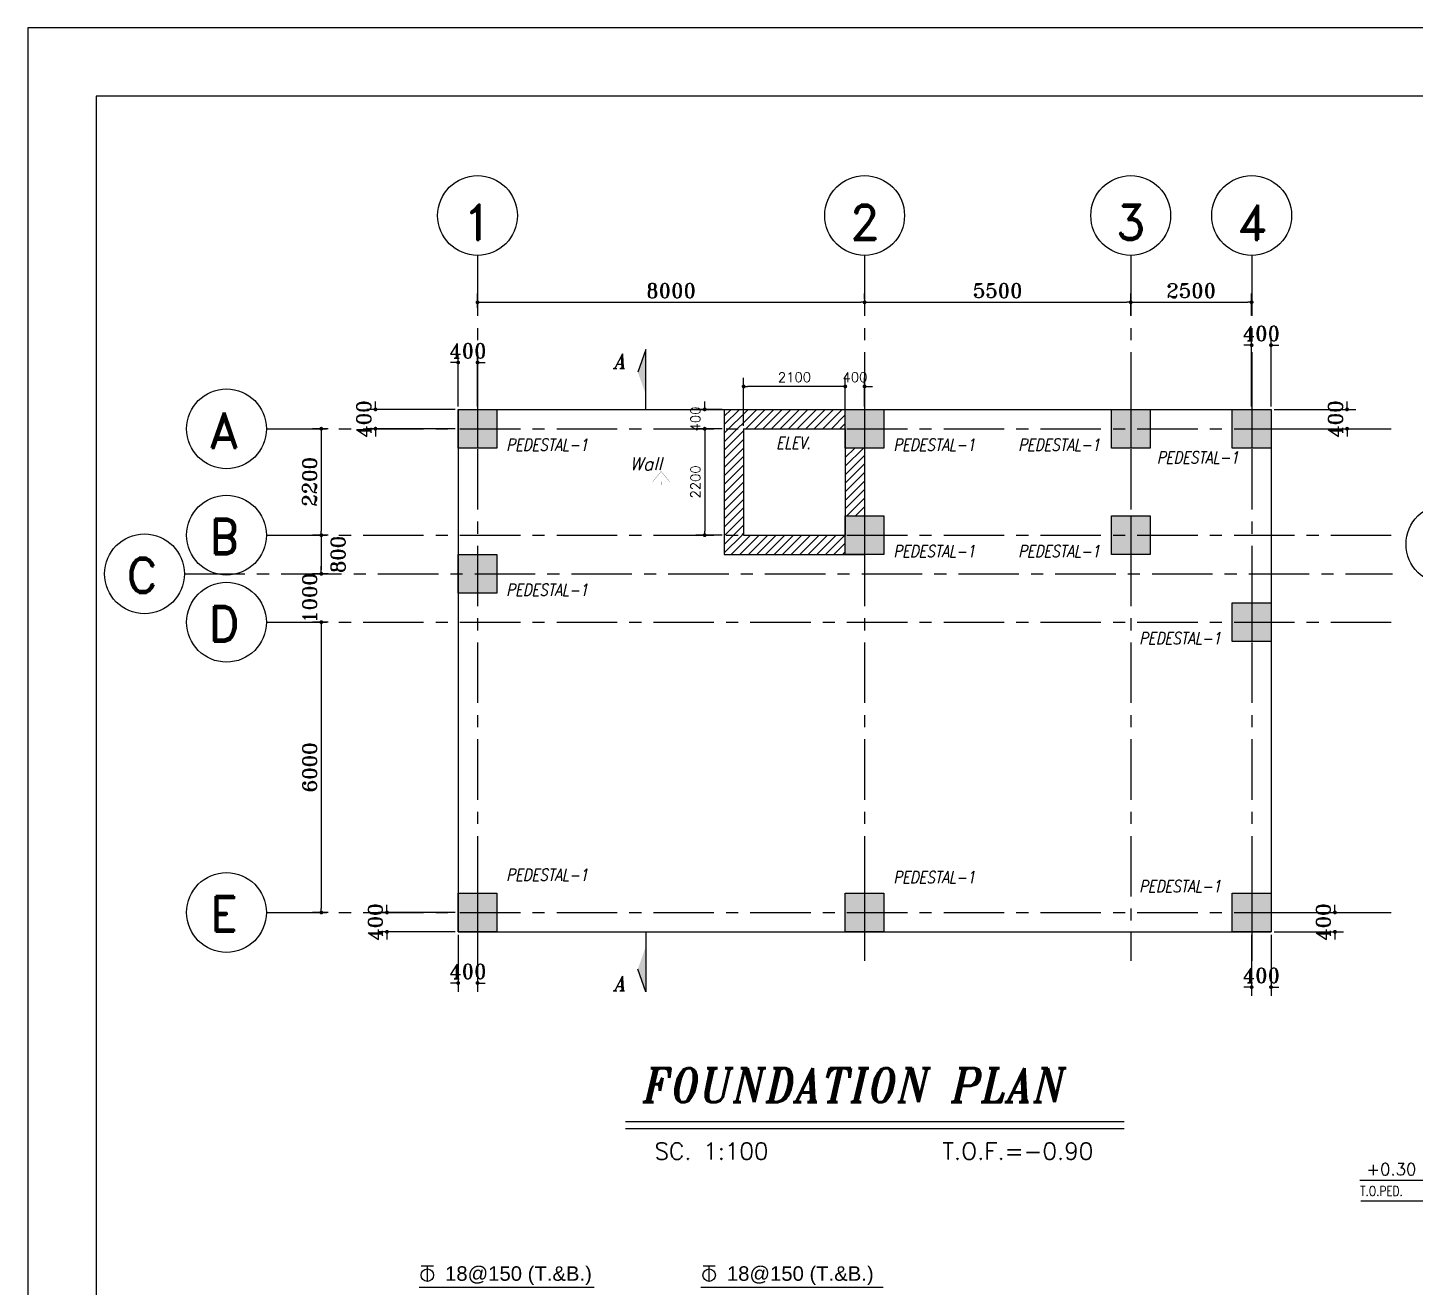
# Model space of a CAD drawing. Header units: inches. Extents: x 1387 to 2676, y -3554 to -2136.
# Drawn here: x 2495.62 to 2524.29, y -2233.77 to -2207.73 of the extents above; entities that cross this region are included whole.
import ezdxf
from ezdxf.enums import TextEntityAlignment as Align

# ---------------------------------------------------------------- set-up
doc = ezdxf.new("R2010")
doc.units = ezdxf.units.IN
doc.header["$MEASUREMENT"] = 0
for name, pattern in [('CENTER', [2, 1.25, -0.25, 0.25, -0.25]), ('DASHDOTX2', [2, 1, -0.5, 0, -0.5]), ('HIDDEN', [0.375, 0.25, -0.125])]:
    doc.linetypes.add(name, pattern=pattern)
for name, color, linetype in [('1', 1, 'Continuous'), ('1R', 1, 'Continuous'), ('2Y', 2, 'Continuous'), ('3', 3, 'HIDDEN'), ('3G', 3, 'Continuous'), ('4C', 4, 'Continuous'), ('6M', 6, 'Continuous'), ('Ax', 1, 'DASHDOTX2'), ('AXE', 1, 'CENTER'), ('C-TOPO-FEAT', 94, 'Continuous'), ('DIM', 8, 'Continuous'), ('lateral brace', 5, 'Continuous'), ('Layer4', 118, 'Continuous'), ('Pich', 2, 'Continuous'), ('PY', 4, 'Continuous'), ('SAZE_DRAWINGS', 7, 'Continuous'), ('wall', 4, 'Continuous')]:
    doc.layers.add(name, color=color, linetype=linetype)
doc.styles.add('ITALICT', font='italict')
doc.styles.add('ROMAND', font='ROMAND.shx')
doc.styles.add('ROMANS', font='ROMANS')
doc.styles.add('ROMANT', font='romant')
doc.styles.get("Standard").update_dxf_attribs({"font": 'arial.ttf'})
doc.dimstyles.new('1-100', dxfattribs={"dimtxt": 0.3, "dimasz": 0.08, "dimexe": 0.18, "dimexo": 0.0625, "dimgap": 0.09, "dimtad": 1, "dimdec": 0, "dimlfac": 1000, "dimdsep": 46, "dimtxsty": 'ROMANT', "dimblk": 'DOT', "dimcen": 0.09, "dimclrd": 1, "dimclre": 1, "dimclrt": 3, "dimadec": 0, "dimazin": 0, "dimtfac": 1, "dimtdec": 0, "dimtix": 1, "dimtofl": 0, "dimtmove": 2, "dimatfit": 3, "dimldrblk": 'DOT', "dimfxl": 1, "dimtolj": 1, "dimarcsym": 0})
doc.dimstyles.new('Copy of 1-100', dxfattribs={"dimtxt": 0.2, "dimasz": 0.08, "dimexe": 0.18, "dimexo": 0.0625, "dimgap": 0.09, "dimtad": 1, "dimdec": 0, "dimlfac": 1000, "dimdsep": 46, "dimtxsty": 'ROMANT', "dimblk": 'DOT', "dimcen": 0.09, "dimclrd": 1, "dimclre": 1, "dimclrt": 3, "dimadec": 0, "dimazin": 0, "dimtfac": 1, "dimtdec": 0, "dimtix": 1, "dimtofl": 0, "dimtmove": 2, "dimatfit": 3, "dimldrblk": 'DOT', "dimfxl": 1, "dimtolj": 1, "dimarcsym": 0})

# ---------------------------------------------------------------- blocks, each defined once
blk = doc.blocks.new('DOT')
at = {"layer": 'DIM', "color": 0, "linetype": 'ByBlock'}
blk.add_line((-0.5, 0), (-1, 0), dxfattribs=at)
at = {"layer": 'DIM', "color": 0, "linetype": 'ByBlock', "const_width": 0.5}
blk.add_lwpolyline([(-0.25, 0, 1), (0.25, 0, 1)], format="xyb", close=True, dxfattribs=at)
blk = doc.blocks.new('*D1865')
at = {"layer": 'Defpoints', "color": 0, "transparency": 16777216}
for p in [(2501.892, -2216.019), (2501.684, -2218.219), (2501.892, -2218.219)]:
    blk.add_point(p, dxfattribs=at)
at = {"layer": 'wall', "color": 1, "lineweight": -2, "transparency": 16777216}
for p, q in [((2501.829, -2216.019), (2501.504, -2216.019)), ((2501.684, -2216.099), (2501.684, -2218.139)), ((2501.829, -2218.219), (2501.504, -2218.219))]:
    blk.add_line(p, q, dxfattribs=at)
at = {"layer": 'wall', "color": 1, "lineweight": -2, "transparency": 16777216, "xscale": 0.08, "yscale": 0.08, "zscale": 0.08}
for p, rotation in [((2501.684, -2216.019), 89.999316665766), ((2501.684, -2218.219), 269.9993166657659)]:
    blk.add_blockref('DOT', p, dxfattribs=dict(at, rotation=rotation))
at = {"layer": 'wall', "color": 3, "transparency": 16777216, "insert": (2501.444, -2217.119), "char_height": 0.3, "attachment_point": 5, "rotation": 89.9993, "style": 'ROMANT'}
blk.add_mtext('\\A1;2200', dxfattribs=at)
blk = doc.blocks.new('_Dot')
at = {"layer": 'DIM', "color": 0, "lineweight": -2}
blk.add_line((-0.5, 0), (-1, 0), dxfattribs=at)
at = {"layer": 'DIM', "color": 0, "const_width": 0.5}
blk.add_lwpolyline([(-0.25, 0, 1), (0.25, 0, 1)], format="xyb", close=True, dxfattribs=at)
blk = doc.blocks.new('*D1866')
at = {"layer": 'Defpoints', "color": 0, "transparency": 16777216}
for p in [(2504.913, -2213.583), (2512.913, -2213.405), (2512.913, -2213.405)]:
    blk.add_point(p, dxfattribs=at)
at = {"layer": 'wall', "color": 1, "lineweight": -2, "transparency": 16777216}
for p, q in [((2504.913, -2213.52), (2504.913, -2213.225)), ((2512.913, -2213.343), (2512.913, -2213.225)), ((2504.993, -2213.405), (2512.833, -2213.405))]:
    blk.add_line(p, q, dxfattribs=at)
at = {"layer": 'wall', "color": 1, "lineweight": -2, "transparency": 16777216, "xscale": 0.08, "yscale": 0.08, "zscale": 0.08, "rotation": 180}
blk.add_blockref('DOT', (2504.913, -2213.405), dxfattribs=at)
at = {"layer": 'wall', "color": 1, "lineweight": -2, "transparency": 16777216, "xscale": 0.08, "yscale": 0.08, "zscale": 0.08}
blk.add_blockref('DOT', (2512.913, -2213.405), dxfattribs=at)
at = {"layer": 'wall', "color": 3, "transparency": 16777216, "insert": (2508.913, -2213.165), "char_height": 0.3, "attachment_point": 5, "style": 'ROMANT'}
blk.add_mtext('\\A1;8000', dxfattribs=at)
blk = doc.blocks.new('*D1867')
at = {"layer": 'Defpoints', "color": 0, "transparency": 16777216}
for p in [(2512.913, -2213.405), (2518.413, -2213.405), (2518.413, -2213.743)]:
    blk.add_point(p, dxfattribs=at)
at = {"layer": 'wall', "color": 1, "lineweight": -2, "transparency": 16777216}
for p, q in [((2512.913, -2213.343), (2512.913, -2213.225)), ((2518.413, -2213.68), (2518.413, -2213.225)), ((2512.993, -2213.405), (2518.333, -2213.405))]:
    blk.add_line(p, q, dxfattribs=at)
at = {"layer": 'wall', "color": 1, "lineweight": -2, "transparency": 16777216, "xscale": 0.08, "yscale": 0.08, "zscale": 0.08, "rotation": 180}
blk.add_blockref('DOT', (2512.913, -2213.405), dxfattribs=at)
at = {"layer": 'wall', "color": 1, "lineweight": -2, "transparency": 16777216, "xscale": 0.08, "yscale": 0.08, "zscale": 0.08}
blk.add_blockref('DOT', (2518.413, -2213.405), dxfattribs=at)
at = {"layer": 'wall', "color": 3, "transparency": 16777216, "insert": (2515.663, -2213.165), "char_height": 0.3, "attachment_point": 5, "style": 'ROMANT'}
blk.add_mtext('\\A1;5500', dxfattribs=at)
blk = doc.blocks.new('*D1868')
at = {"layer": 'Defpoints', "color": 0, "transparency": 16777216}
for p in [(2501.892, -2218.219), (2501.684, -2219.019), (2501.892, -2219.019)]:
    blk.add_point(p, dxfattribs=at)
at = {"layer": 'wall', "color": 1, "lineweight": -2, "transparency": 16777216}
for p, q in [((2501.829, -2218.219), (2501.504, -2218.219)), ((2501.684, -2218.299), (2501.684, -2218.939)), ((2501.829, -2219.019), (2501.504, -2219.019))]:
    blk.add_line(p, q, dxfattribs=at)
at = {"layer": 'wall', "color": 1, "lineweight": -2, "transparency": 16777216, "xscale": 0.08, "yscale": 0.08, "zscale": 0.08}
for p, rotation in [((2501.684, -2218.219), 89.9983735174922), ((2501.684, -2219.019), 269.9983735174923)]:
    blk.add_blockref('DOT', p, dxfattribs=dict(at, rotation=rotation))
at = {"layer": 'wall', "color": 3, "transparency": 16777216, "insert": (2502.031, -2218.619), "char_height": 0.3, "attachment_point": 5, "rotation": 89.9984, "style": 'ROMANT'}
blk.add_mtext('\\A1;800', dxfattribs=at)
blk = doc.blocks.new('*D1869')
at = {"layer": 'Defpoints', "color": 0, "transparency": 16777216}
for p in [(2501.892, -2219.019), (2501.684, -2220.019), (2501.892, -2220.019)]:
    blk.add_point(p, dxfattribs=at)
at = {"layer": 'wall', "color": 1, "lineweight": -2, "transparency": 16777216}
for p, q in [((2501.829, -2219.019), (2501.504, -2219.019)), ((2501.684, -2218.939), (2501.684, -2218.859)), ((2501.829, -2220.019), (2501.504, -2220.019)), ((2501.684, -2220.099), (2501.684, -2220.179))]:
    blk.add_line(p, q, dxfattribs=at)
at = {"layer": 'wall', "color": 1, "lineweight": -2, "transparency": 16777216, "xscale": 0.08, "yscale": 0.08, "zscale": 0.08}
for p, rotation in [((2501.684, -2219.019), 269.9983735174825), ((2501.684, -2220.019), 89.99837351748256)]:
    blk.add_blockref('DOT', p, dxfattribs=dict(at, rotation=rotation))
at = {"layer": 'wall', "color": 3, "transparency": 16777216, "insert": (2501.444, -2219.519), "char_height": 0.3, "attachment_point": 5, "rotation": 89.9984, "style": 'ROMANT'}
blk.add_mtext('\\A1;1000', dxfattribs=at)
blk = doc.blocks.new('*D1870')
at = {"layer": 'Defpoints', "color": 0, "transparency": 16777216}
for p in [(2501.892, -2220.019), (2501.684, -2226.019), (2501.892, -2226.019)]:
    blk.add_point(p, dxfattribs=at)
at = {"layer": 'wall', "color": 1, "lineweight": -2, "transparency": 16777216}
for p, q in [((2501.829, -2220.019), (2501.504, -2220.019)), ((2501.684, -2220.099), (2501.684, -2225.939)), ((2501.829, -2226.019), (2501.504, -2226.019))]:
    blk.add_line(p, q, dxfattribs=at)
at = {"layer": 'wall', "color": 1, "lineweight": -2, "transparency": 16777216, "xscale": 0.08, "yscale": 0.08, "zscale": 0.08}
for p, rotation in [((2501.684, -2220.019), 89.99960862945764), ((2501.684, -2226.019), 269.9996086294576)]:
    blk.add_blockref('DOT', p, dxfattribs=dict(at, rotation=rotation))
at = {"layer": 'wall', "color": 3, "transparency": 16777216, "insert": (2501.444, -2223.019), "char_height": 0.3, "attachment_point": 5, "rotation": 89.9996, "style": 'ROMANT'}
blk.add_mtext('\\A1;6000', dxfattribs=at)
blk = doc.blocks.new('*D1871')
at = {"layer": 'Defpoints', "color": 0, "transparency": 16777216}
for p in [(2518.413, -2213.405), (2520.913, -2213.405), (2520.913, -2213.743)]:
    blk.add_point(p, dxfattribs=at)
at = {"layer": 'wall', "color": 1, "lineweight": -2, "transparency": 16777216}
for p, q in [((2518.413, -2213.343), (2518.413, -2213.225)), ((2520.913, -2213.68), (2520.913, -2213.225)), ((2518.493, -2213.405), (2520.833, -2213.405))]:
    blk.add_line(p, q, dxfattribs=at)
at = {"layer": 'wall', "color": 1, "lineweight": -2, "transparency": 16777216, "xscale": 0.08, "yscale": 0.08, "zscale": 0.08, "rotation": 180}
blk.add_blockref('DOT', (2518.413, -2213.405), dxfattribs=at)
at = {"layer": 'wall', "color": 1, "lineweight": -2, "transparency": 16777216, "xscale": 0.08, "yscale": 0.08, "zscale": 0.08}
blk.add_blockref('DOT', (2520.913, -2213.405), dxfattribs=at)
at = {"layer": 'wall', "color": 3, "transparency": 16777216, "insert": (2519.663, -2213.165), "char_height": 0.3, "attachment_point": 5, "style": 'ROMANT'}
blk.add_mtext('\\A1;2500', dxfattribs=at)
blk = doc.blocks.new('*D1872')
at = {"layer": 'Defpoints', "color": 0, "transparency": 16777216}
for p in [(2504.913, -2214.65), (2504.513, -2215.619), (2504.913, -2215.619)]:
    blk.add_point(p, dxfattribs=at)
at = {"layer": 'wall', "color": 1, "lineweight": -2, "transparency": 16777216}
for p, q in [((2504.513, -2215.557), (2504.513, -2214.47)), ((2504.913, -2215.557), (2504.913, -2214.47)), ((2504.433, -2214.65), (2504.353, -2214.65)), ((2504.993, -2214.65), (2505.073, -2214.65))]:
    blk.add_line(p, q, dxfattribs=at)
at = {"layer": 'wall', "color": 1, "lineweight": -2, "transparency": 16777216, "xscale": 0.08, "yscale": 0.08, "zscale": 0.08}
blk.add_blockref('DOT', (2504.513, -2214.65), dxfattribs=at)
at = {"layer": 'wall', "color": 1, "lineweight": -2, "transparency": 16777216, "xscale": 0.08, "yscale": 0.08, "zscale": 0.08, "rotation": 180}
blk.add_blockref('DOT', (2504.913, -2214.65), dxfattribs=at)
at = {"layer": 'wall', "color": 3, "transparency": 16777216, "insert": (2504.713, -2214.41), "char_height": 0.3, "attachment_point": 5, "style": 'ROMANT'}
blk.add_mtext('\\A1;400', dxfattribs=at)
blk = doc.blocks.new('*D1873')
at = {"layer": 'Defpoints', "color": 0, "transparency": 16777216}
for p in [(2504.513, -2215.619), (2502.803, -2216.019), (2504.513, -2216.019)]:
    blk.add_point(p, dxfattribs=at)
at = {"layer": 'wall', "color": 1, "lineweight": -2, "transparency": 16777216}
for p, q in [((2504.451, -2215.619), (2502.623, -2215.619)), ((2502.803, -2215.539), (2502.803, -2215.459)), ((2504.451, -2216.019), (2502.623, -2216.019)), ((2502.803, -2216.099), (2502.803, -2216.179))]:
    blk.add_line(p, q, dxfattribs=at)
at = {"layer": 'wall', "color": 1, "lineweight": -2, "transparency": 16777216, "xscale": 0.08, "yscale": 0.08, "zscale": 0.08}
for p, rotation in [((2502.803, -2215.619), 270), ((2502.803, -2216.019), 90)]:
    blk.add_blockref('DOT', p, dxfattribs=dict(at, rotation=rotation))
at = {"layer": 'wall', "color": 3, "transparency": 16777216, "insert": (2502.563, -2215.819), "char_height": 0.3, "attachment_point": 5, "rotation": 90, "style": 'ROMANT'}
blk.add_mtext('\\A1;400', dxfattribs=at)
blk = doc.blocks.new('*D1874')
at = {"layer": 'Defpoints', "color": 0, "transparency": 16777216}
for p in [(2504.513, -2226.019), (2503.041, -2226.419), (2504.513, -2226.419)]:
    blk.add_point(p, dxfattribs=at)
at = {"layer": 'wall', "color": 1, "lineweight": -2, "transparency": 16777216}
for p, q in [((2503.041, -2225.939), (2503.041, -2225.859)), ((2504.451, -2226.019), (2502.861, -2226.019)), ((2504.451, -2226.419), (2502.861, -2226.419)), ((2503.041, -2226.499), (2503.041, -2226.579))]:
    blk.add_line(p, q, dxfattribs=at)
at = {"layer": 'wall', "color": 1, "lineweight": -2, "transparency": 16777216, "xscale": 0.08, "yscale": 0.08, "zscale": 0.08}
for p, rotation in [((2503.041, -2226.019), 270), ((2503.041, -2226.419), 90)]:
    blk.add_blockref('DOT', p, dxfattribs=dict(at, rotation=rotation))
at = {"layer": 'wall', "color": 3, "transparency": 16777216, "insert": (2502.801, -2226.219), "char_height": 0.3, "attachment_point": 5, "rotation": 90, "style": 'ROMANT'}
blk.add_mtext('\\A1;400', dxfattribs=at)
blk = doc.blocks.new('*D1875')
at = {"layer": 'Defpoints', "color": 0, "transparency": 16777216}
for p in [(2521.313, -2214.291), (2520.913, -2215.619), (2521.313, -2215.619)]:
    blk.add_point(p, dxfattribs=at)
at = {"layer": 'wall', "color": 1, "lineweight": -2, "transparency": 16777216}
for p, q in [((2520.913, -2215.557), (2520.913, -2214.111)), ((2521.313, -2215.557), (2521.313, -2214.111)), ((2520.833, -2214.291), (2520.753, -2214.291)), ((2521.393, -2214.291), (2521.473, -2214.291))]:
    blk.add_line(p, q, dxfattribs=at)
at = {"layer": 'wall', "color": 1, "lineweight": -2, "transparency": 16777216, "xscale": 0.08, "yscale": 0.08, "zscale": 0.08}
blk.add_blockref('DOT', (2520.913, -2214.291), dxfattribs=at)
at = {"layer": 'wall', "color": 1, "lineweight": -2, "transparency": 16777216, "xscale": 0.08, "yscale": 0.08, "zscale": 0.08, "rotation": 180}
blk.add_blockref('DOT', (2521.313, -2214.291), dxfattribs=at)
at = {"layer": 'wall', "color": 3, "transparency": 16777216, "insert": (2521.113, -2214.051), "char_height": 0.3, "attachment_point": 5, "style": 'ROMANT'}
blk.add_mtext('\\A1;400', dxfattribs=at)
blk = doc.blocks.new('*D1876')
at = {"layer": 'Defpoints', "color": 0, "transparency": 16777216}
for p in [(2521.313, -2215.619), (2521.313, -2216.019), (2522.885, -2216.019)]:
    blk.add_point(p, dxfattribs=at)
at = {"layer": 'wall', "color": 1, "lineweight": -2, "transparency": 16777216}
for p, q in [((2521.376, -2215.619), (2523.065, -2215.619)), ((2522.885, -2215.539), (2522.885, -2215.459)), ((2521.376, -2216.019), (2523.065, -2216.019)), ((2522.885, -2216.099), (2522.885, -2216.179))]:
    blk.add_line(p, q, dxfattribs=at)
at = {"layer": 'wall', "color": 1, "lineweight": -2, "transparency": 16777216, "xscale": 0.08, "yscale": 0.08, "zscale": 0.08}
for p, rotation in [((2522.885, -2215.619), 270), ((2522.885, -2216.019), 90)]:
    blk.add_blockref('DOT', p, dxfattribs=dict(at, rotation=rotation))
at = {"layer": 'wall', "color": 3, "transparency": 16777216, "insert": (2522.645, -2215.819), "char_height": 0.3, "attachment_point": 5, "rotation": 90, "style": 'ROMANT'}
blk.add_mtext('\\A1;400', dxfattribs=at)
blk = doc.blocks.new('*D1877')
at = {"layer": 'Defpoints', "color": 0, "transparency": 16777216}
for p in [(2520.913, -2226.419), (2521.313, -2226.419), (2521.313, -2227.562)]:
    blk.add_point(p, dxfattribs=at)
at = {"layer": 'wall', "color": 1, "lineweight": -2, "transparency": 16777216}
for p, q in [((2520.913, -2226.482), (2520.913, -2227.742)), ((2521.313, -2226.482), (2521.313, -2227.742)), ((2520.833, -2227.562), (2520.753, -2227.562)), ((2521.393, -2227.562), (2521.473, -2227.562))]:
    blk.add_line(p, q, dxfattribs=at)
at = {"layer": 'wall', "color": 1, "lineweight": -2, "transparency": 16777216, "xscale": 0.08, "yscale": 0.08, "zscale": 0.08}
blk.add_blockref('DOT', (2520.913, -2227.562), dxfattribs=at)
at = {"layer": 'wall', "color": 1, "lineweight": -2, "transparency": 16777216, "xscale": 0.08, "yscale": 0.08, "zscale": 0.08, "rotation": 180}
blk.add_blockref('DOT', (2521.313, -2227.562), dxfattribs=at)
at = {"layer": 'wall', "color": 3, "transparency": 16777216, "insert": (2521.113, -2227.322), "char_height": 0.3, "attachment_point": 5, "style": 'ROMANT'}
blk.add_mtext('\\A1;400', dxfattribs=at)
blk = doc.blocks.new('*D1878')
at = {"layer": 'Defpoints', "color": 0, "transparency": 16777216}
for p in [(2521.313, -2226.019), (2522.634, -2226.019), (2521.313, -2226.419)]:
    blk.add_point(p, dxfattribs=at)
at = {"layer": 'wall', "color": 1, "lineweight": -2, "transparency": 16777216}
for p, q in [((2522.634, -2225.939), (2522.634, -2225.859)), ((2521.376, -2226.019), (2522.814, -2226.019)), ((2521.376, -2226.419), (2522.814, -2226.419)), ((2522.634, -2226.499), (2522.634, -2226.579))]:
    blk.add_line(p, q, dxfattribs=at)
at = {"layer": 'wall', "color": 1, "lineweight": -2, "transparency": 16777216, "xscale": 0.08, "yscale": 0.08, "zscale": 0.08}
for p, rotation in [((2522.634, -2226.019), 270), ((2522.634, -2226.419), 90)]:
    blk.add_blockref('DOT', p, dxfattribs=dict(at, rotation=rotation))
at = {"layer": 'wall', "color": 3, "transparency": 16777216, "insert": (2522.394, -2226.219), "char_height": 0.3, "attachment_point": 5, "rotation": 90, "style": 'ROMANT'}
blk.add_mtext('\\A1;400', dxfattribs=at)
blk = doc.blocks.new('*D1879')
at = {"layer": 'Defpoints', "color": 0, "transparency": 16777216}
for p in [(2504.513, -2226.419), (2504.913, -2226.419), (2504.913, -2227.478)]:
    blk.add_point(p, dxfattribs=at)
at = {"layer": 'wall', "color": 1, "lineweight": -2, "transparency": 16777216}
for p, q in [((2504.513, -2226.482), (2504.513, -2227.658)), ((2504.913, -2226.482), (2504.913, -2227.658)), ((2504.433, -2227.478), (2504.353, -2227.478)), ((2504.993, -2227.478), (2505.073, -2227.478))]:
    blk.add_line(p, q, dxfattribs=at)
at = {"layer": 'wall', "color": 1, "lineweight": -2, "transparency": 16777216, "xscale": 0.08, "yscale": 0.08, "zscale": 0.08}
blk.add_blockref('DOT', (2504.513, -2227.478), dxfattribs=at)
at = {"layer": 'wall', "color": 1, "lineweight": -2, "transparency": 16777216, "xscale": 0.08, "yscale": 0.08, "zscale": 0.08, "rotation": 180}
blk.add_blockref('DOT', (2504.913, -2227.478), dxfattribs=at)
at = {"layer": 'wall', "color": 3, "transparency": 16777216, "insert": (2504.713, -2227.238), "char_height": 0.3, "attachment_point": 5, "style": 'ROMANT'}
blk.add_mtext('\\A1;400', dxfattribs=at)
blk = doc.blocks.new('*D3154')
at = {"color": 1, "lineweight": -2, "transparency": 16777216}
for p, q in [((2512.513, -2215.957), (2512.513, -2214.965)), ((2512.913, -2215.557), (2512.913, -2214.965)), ((2512.433, -2215.145), (2512.353, -2215.145)), ((2512.993, -2215.145), (2513.073, -2215.145))]:
    blk.add_line(p, q, dxfattribs=at)
at = {"layer": 'Defpoints', "color": 0, "transparency": 16777216}
for p in [(2512.513, -2215.145), (2512.913, -2215.619), (2512.513, -2216.019)]:
    blk.add_point(p, dxfattribs=at)
at = {"color": 1, "lineweight": -2, "transparency": 16777216, "xscale": 0.08, "yscale": 0.08, "zscale": 0.08}
blk.add_blockref('DOT', (2512.513, -2215.145), dxfattribs=at)
at = {"color": 1, "lineweight": -2, "transparency": 16777216, "xscale": 0.08, "yscale": 0.08, "zscale": 0.08, "rotation": 180}
blk.add_blockref('DOT', (2512.913, -2215.145), dxfattribs=at)
at = {"color": 3, "transparency": 16777216, "insert": (2512.713, -2214.955), "char_height": 0.2, "attachment_point": 5, "style": 'ROMANT'}
blk.add_mtext('\\A1;400', dxfattribs=at)
blk = doc.blocks.new('*D3155')
at = {"color": 1, "lineweight": -2, "transparency": 16777216}
for p, q in [((2510.413, -2215.957), (2510.413, -2214.965)), ((2512.513, -2215.957), (2512.513, -2214.965)), ((2512.433, -2215.145), (2510.493, -2215.145))]:
    blk.add_line(p, q, dxfattribs=at)
at = {"layer": 'Defpoints', "color": 0, "transparency": 16777216}
for p in [(2510.413, -2215.145), (2510.413, -2216.019), (2512.513, -2216.019)]:
    blk.add_point(p, dxfattribs=at)
at = {"color": 1, "lineweight": -2, "transparency": 16777216, "xscale": 0.08, "yscale": 0.08, "zscale": 0.08, "rotation": 180}
blk.add_blockref('DOT', (2510.413, -2215.145), dxfattribs=at)
at = {"color": 1, "lineweight": -2, "transparency": 16777216, "xscale": 0.08, "yscale": 0.08, "zscale": 0.08}
blk.add_blockref('DOT', (2512.513, -2215.145), dxfattribs=at)
at = {"color": 3, "transparency": 16777216, "insert": (2511.463, -2214.955), "char_height": 0.2, "attachment_point": 5, "style": 'ROMANT'}
blk.add_mtext('\\A1;2100', dxfattribs=at)
blk = doc.blocks.new('*D3156')
at = {"color": 1, "lineweight": -2, "transparency": 16777216}
for p, q in [((2509.969, -2215.619), (2509.428, -2215.619)), ((2509.608, -2215.539), (2509.608, -2215.459)), ((2509.969, -2216.019), (2509.428, -2216.019)), ((2509.608, -2216.099), (2509.608, -2216.179))]:
    blk.add_line(p, q, dxfattribs=at)
at = {"layer": 'Defpoints', "color": 0, "transparency": 16777216}
for p in [(2510.031, -2215.619), (2509.608, -2216.019), (2510.031, -2216.019)]:
    blk.add_point(p, dxfattribs=at)
at = {"color": 1, "lineweight": -2, "transparency": 16777216, "xscale": 0.08, "yscale": 0.08, "zscale": 0.08}
for p, rotation in [((2509.608, -2215.619), 270), ((2509.608, -2216.019), 90)]:
    blk.add_blockref('DOT', p, dxfattribs=dict(at, rotation=rotation))
at = {"color": 3, "transparency": 16777216, "insert": (2509.418, -2215.819), "char_height": 0.2, "attachment_point": 5, "rotation": 90, "style": 'ROMANT'}
blk.add_mtext('\\A1;400', dxfattribs=at)
blk = doc.blocks.new('*D3157')
at = {"color": 1, "lineweight": -2, "transparency": 16777216}
for p, q in [((2509.969, -2216.019), (2509.428, -2216.019)), ((2509.608, -2216.099), (2509.608, -2218.139)), ((2509.969, -2218.219), (2509.428, -2218.219))]:
    blk.add_line(p, q, dxfattribs=at)
at = {"layer": 'Defpoints', "color": 0, "transparency": 16777216}
for p in [(2510.031, -2216.019), (2509.608, -2218.219), (2510.031, -2218.219)]:
    blk.add_point(p, dxfattribs=at)
at = {"color": 1, "lineweight": -2, "transparency": 16777216, "xscale": 0.08, "yscale": 0.08, "zscale": 0.08}
for p, rotation in [((2509.608, -2216.019), 90), ((2509.608, -2218.219), 270)]:
    blk.add_blockref('DOT', p, dxfattribs=dict(at, rotation=rotation))
at = {"color": 3, "transparency": 16777216, "insert": (2509.418, -2217.119), "char_height": 0.2, "attachment_point": 5, "rotation": 90, "style": 'ROMANT'}
blk.add_mtext('\\A1;2200', dxfattribs=at)

msp = doc.modelspace()

# ---------------------------------------------------------------- hatches: boundary and pattern name
h = msp.add_hatch()
h.set_pattern_fill('ANSI31', color=1)
h.paths.add_polyline_path([(2510.41340192, -2216.0193369), (2510.01340189, -2216.0193369), (2510.0134017, -2218.21924102), (2510.41340167, -2218.21924203)])
h.paths.add_polyline_path([(2512.51340192, -2215.6193369), (2510.01340192, -2215.6193369), (2510.01340189, -2216.0193369), (2510.41340192, -2216.0193369), (2512.51340192, -2216.0193369)])
h.paths.add_polyline_path([(2512.51339529, -2218.21924732), (2510.41340167, -2218.21924732), (2510.0134017, -2218.21924102), (2510.01340167, -2218.61924732), (2512.51339529, -2218.61924732)])
h = msp.add_hatch()
h.set_pattern_fill('ANSI31', color=1)
h.paths.add_polyline_path([(2512.91340192, -2216.41936102), (2512.51340188, -2216.41936102), (2512.51340172, -2217.81924833), (2512.91340192, -2217.81924833)])
at = {"layer": 'Pich'}
h = msp.add_hatch(color=1, dxfattribs=at)
h.dxf.hatch_style = 1
h.paths.add_polyline_path([(2504.91338347, -2215.6193369), (2504.51338347, -2215.6193369), (2504.51338347, -2216.0193369), (2504.91338347, -2216.0193369)])
h.paths.add_polyline_path([(2504.91338347, -2216.0193369), (2504.51338347, -2216.0193369), (2504.51338347, -2216.4193369), (2504.91338347, -2216.4193369)])
h.paths.add_polyline_path([(2505.31338347, -2216.0193369), (2504.91339074, -2216.0193369), (2504.91339177, -2216.4193369), (2505.31338347, -2216.4193369)])
h.paths.add_polyline_path([(2505.31338347, -2215.6193369), (2504.91338971, -2215.6193369), (2504.91339074, -2216.0193369), (2505.31338347, -2216.0193369)])
h = msp.add_hatch(color=1, dxfattribs=at)
h.dxf.hatch_style = 1
h.paths.add_polyline_path([(2512.91340192, -2215.61936102), (2512.51340192, -2215.61936102), (2512.51340192, -2216.01936102), (2512.91340192, -2216.01936102)])
h.paths.add_polyline_path([(2512.91340192, -2216.01936102), (2512.51340192, -2216.01936102), (2512.51340192, -2216.41936102), (2512.91340192, -2216.41936102)])
h.paths.add_polyline_path([(2513.31340192, -2216.01936102), (2512.91340919, -2216.01936102), (2512.91341022, -2216.41936102), (2513.31340192, -2216.41936102)])
h.paths.add_polyline_path([(2513.31340192, -2215.61936102), (2512.91340815, -2215.61936102), (2512.91340919, -2216.01936102), (2513.31340192, -2216.01936102)])
h = msp.add_hatch(color=1, dxfattribs=at)
h.dxf.hatch_style = 1
h.paths.add_polyline_path([(2518.41342815, -2215.6193369), (2518.01342815, -2215.6193369), (2518.01342815, -2216.0193369), (2518.41342815, -2216.0193369)])
h.paths.add_polyline_path([(2518.41342815, -2216.0193369), (2518.01342815, -2216.0193369), (2518.01342815, -2216.4193369), (2518.41342815, -2216.4193369)])
h.paths.add_polyline_path([(2518.81342815, -2216.0193369), (2518.41343542, -2216.0193369), (2518.41343645, -2216.4193369), (2518.81342815, -2216.4193369)])
h.paths.add_polyline_path([(2518.81342815, -2215.6193369), (2518.41343438, -2215.6193369), (2518.41343542, -2216.0193369), (2518.81342815, -2216.0193369)])
h = msp.add_hatch(color=1, dxfattribs=at)
h.dxf.hatch_style = 1
h.paths.add_polyline_path([(2520.91342763, -2215.6193369), (2520.51342763, -2215.6193369), (2520.51342763, -2216.0193369), (2520.91342763, -2216.0193369)])
h.paths.add_polyline_path([(2520.91342763, -2216.0193369), (2520.51342763, -2216.0193369), (2520.51342763, -2216.4193369), (2520.91342763, -2216.4193369)])
h.paths.add_polyline_path([(2521.31342763, -2216.0193369), (2520.9134349, -2216.0193369), (2520.91343593, -2216.4193369), (2521.31342763, -2216.4193369)])
h.paths.add_polyline_path([(2521.31342763, -2215.6193369), (2520.91343386, -2215.6193369), (2520.9134349, -2216.0193369), (2521.31342763, -2216.0193369)])
h = msp.add_hatch(color=1, dxfattribs=at)
h.dxf.hatch_style = 1
h.paths.add_polyline_path([(2512.91339529, -2217.81924833), (2512.51339529, -2217.81924833), (2512.51339529, -2218.21924833), (2512.91339529, -2218.21924833)])
h.paths.add_polyline_path([(2512.91339529, -2218.21924833), (2512.51339529, -2218.21924833), (2512.51339529, -2218.61924833), (2512.91339529, -2218.61924833)])
h.paths.add_polyline_path([(2513.31339529, -2218.21924833), (2512.91340256, -2218.21924833), (2512.91340359, -2218.61924833), (2513.31339529, -2218.61924833)])
h.paths.add_polyline_path([(2513.31339529, -2217.81924833), (2512.91340152, -2217.81924833), (2512.91340256, -2218.21924833), (2513.31339529, -2218.21924833)])
h = msp.add_hatch(color=1, dxfattribs=at)
h.dxf.hatch_style = 1
h.paths.add_polyline_path([(2518.41342091, -2217.81926219), (2518.01342091, -2217.81926219), (2518.01342091, -2218.21926219), (2518.41342091, -2218.21926219)])
h.paths.add_polyline_path([(2518.41342091, -2218.21926219), (2518.01342091, -2218.21926219), (2518.01342091, -2218.61926219), (2518.41342091, -2218.61926219)])
h.paths.add_polyline_path([(2518.81342091, -2218.21926219), (2518.41342817, -2218.21926219), (2518.4134292, -2218.61926219), (2518.81342091, -2218.61926219)])
h.paths.add_polyline_path([(2518.81342091, -2217.81926219), (2518.41342714, -2217.81926219), (2518.41342817, -2218.21926219), (2518.81342091, -2218.21926219)])
h = msp.add_hatch(color=1, dxfattribs=at)
h.dxf.hatch_style = 1
h.paths.add_polyline_path([(2504.9133913, -2218.61923141), (2504.5133913, -2218.61923141), (2504.5133913, -2219.01923141), (2504.9133913, -2219.01923141)])
h.paths.add_polyline_path([(2504.9133913, -2219.01923141), (2504.5133913, -2219.01923141), (2504.5133913, -2219.41923141), (2504.9133913, -2219.41923141)])
h.paths.add_polyline_path([(2505.3133913, -2219.01923141), (2504.91339856, -2219.01923141), (2504.9133996, -2219.41923141), (2505.3133913, -2219.41923141)])
h.paths.add_polyline_path([(2505.3133913, -2218.61923141), (2504.91339753, -2218.61923141), (2504.91339856, -2219.01923141), (2505.3133913, -2219.01923141)])
h = msp.add_hatch(color=1, dxfattribs=at)
h.dxf.hatch_style = 1
h.paths.add_polyline_path([(2520.91341619, -2219.61926849), (2520.51341619, -2219.61926849), (2520.51341619, -2220.01926849), (2520.91341619, -2220.01926849)])
h.paths.add_polyline_path([(2520.91341619, -2220.01926849), (2520.51341619, -2220.01926849), (2520.51341619, -2220.41926849), (2520.91341619, -2220.41926849)])
h.paths.add_polyline_path([(2521.31341619, -2220.01926849), (2520.91342346, -2220.01926849), (2520.91342449, -2220.41926849), (2521.31341619, -2220.41926849)])
h.paths.add_polyline_path([(2521.31341619, -2219.61926849), (2520.91342242, -2219.61926849), (2520.91342346, -2220.01926849), (2521.31341619, -2220.01926849)])
h = msp.add_hatch(color=1, dxfattribs=at)
h.dxf.hatch_style = 1
h.paths.add_polyline_path([(2504.91335158, -2225.61922818), (2504.51335158, -2225.61922818), (2504.51335158, -2226.01922818), (2504.91335158, -2226.01922818)])
h.paths.add_polyline_path([(2504.91335158, -2226.01922818), (2504.51335158, -2226.01922818), (2504.51335158, -2226.41922818), (2504.91335158, -2226.41922818)])
h.paths.add_polyline_path([(2505.31335158, -2226.01922818), (2504.91335885, -2226.01922818), (2504.91335988, -2226.41922818), (2505.31335158, -2226.41922818)])
h.paths.add_polyline_path([(2505.31335158, -2225.61922818), (2504.91335781, -2225.61922818), (2504.91335885, -2226.01922818), (2505.31335158, -2226.01922818)])
h = msp.add_hatch(color=1, dxfattribs=at)
h.dxf.hatch_style = 1
h.paths.add_polyline_path([(2512.91337426, -2225.61924833), (2512.51337426, -2225.61924833), (2512.51337426, -2226.01924833), (2512.91337426, -2226.01924833)])
h.paths.add_polyline_path([(2512.91337426, -2226.01924833), (2512.51337426, -2226.01924833), (2512.51337426, -2226.41924833), (2512.91337426, -2226.41924833)])
h.paths.add_polyline_path([(2513.31337426, -2226.01924833), (2512.91338152, -2226.01924833), (2512.91338255, -2226.41924833), (2513.31337426, -2226.41924833)])
h.paths.add_polyline_path([(2513.31337426, -2225.61924833), (2512.91338049, -2225.61924833), (2512.91338152, -2226.01924833), (2513.31337426, -2226.01924833)])
h = msp.add_hatch(color=1, dxfattribs=at)
h.dxf.hatch_style = 1
h.paths.add_polyline_path([(2520.91340178, -2225.61926849), (2520.51340178, -2225.61926849), (2520.51340178, -2226.01926849), (2520.91340178, -2226.01926849)])
h.paths.add_polyline_path([(2520.91340178, -2226.01926849), (2520.51340178, -2226.01926849), (2520.51340178, -2226.41926849), (2520.91340178, -2226.41926849)])
h.paths.add_polyline_path([(2521.31340178, -2226.01926849), (2520.91340905, -2226.01926849), (2520.91341008, -2226.41926849), (2521.31340178, -2226.41926849)])
h.paths.add_polyline_path([(2521.31340178, -2225.61926849), (2520.91340802, -2225.61926849), (2520.91340905, -2226.01926849), (2521.31340178, -2226.01926849)])

# ---------------------------------------------------------------- linework, layer by layer
at = {"layer": '1'}
msp.add_lwpolyline([(2497.03259526, -2265.77835866), (2578.30094543, -2265.77835866), (2578.30094543, -2209.14536203), (2497.03259526, -2209.14536203)], close=True, dxfattribs=at)
at = {"layer": '1R'}
for p, q in [((2523.17043999, -2231.98003345), (2525.43691785, -2231.98003345)), ((2503.7051559, -2233.76735655, 0.00000004), (2507.32491192, -2233.76735655, 0.00000004)), ((2509.52999146, -2233.76735655, 0.00000004), (2513.29784762, -2233.76735655, 0.00000004))]:
    msp.add_line(p, q, dxfattribs=at)
at = {"layer": '2Y'}
msp.add_line((2524.96306368, -2231.56072959), (2523.14574273, -2231.56072959), dxfattribs=at)
at = {"layer": '3G'}
for p, q in [((2508.39112187, -2214.38044618), (2508.22520747, -2214.84667431)), ((2508.39112187, -2215.6193369), (2508.39112187, -2214.38044618)), ((2508.39112187, -2226.41923694), (2508.39112187, -2227.65812766)), ((2508.39112187, -2227.65812766), (2508.22520747, -2227.19189953)), ((2507.98438739, -2230.48809464, -0.00000026), (2518.28085523, -2230.48809464, -0.00000026)), ((2503.75010153, -2233.32587083, 0.00000004), (2504.0024247, -2233.32587083, 0.00000004)), ((2503.75010153, -2233.32587083, 0.00000004), (2504.0024247, -2233.32587083, 0.00000004)), ((2503.87626312, -2233.64669711, 0.00000004), (2503.87626312, -2233.32587083, 0.00000004)), ((2503.87626312, -2233.64669711, 0.00000004), (2503.87626312, -2233.32587083, 0.00000004)), ((2509.57493709, -2233.32587083, 0.00000004), (2509.82726026, -2233.32587083, 0.00000004)), ((2509.57493709, -2233.32587083, 0.00000004), (2509.82726026, -2233.32587083, 0.00000004)), ((2509.70109867, -2233.64669711, 0.00000004), (2509.70109867, -2233.32587083, 0.00000004)), ((2509.70109867, -2233.64669711, 0.00000004), (2509.70109867, -2233.32587083, 0.00000004))]:
    msp.add_line(p, q, dxfattribs=at)
at = {"layer": '3G', "linetype": 'ByBlock'}
msp.add_line((2507.97156643, -2230.48809464, -0.00000026), (2518.28085523, -2230.48809464, -0.00000026), dxfattribs=at)
at = {"layer": '3G'}
for centre in [(2503.87626312, -2233.51736521, 0.00000004), (2503.87626312, -2233.51736521, 0.00000004), (2509.70109867, -2233.51736521, 0.00000004), (2509.70109867, -2233.51736521, 0.00000004)]:
    msp.add_circle(centre, 0.12933189, dxfattribs=at)
for points in [[(2508.39112187, -2214.38044618), (2508.22520747, -2214.84667431), (2508.39112187, -2214.84667431)], [(2508.39112187, -2215.31290243), (2508.22520747, -2214.84667431), (2508.39112187, -2214.84667431)], [(2508.39112187, -2226.72567141), (2508.22520747, -2227.19189953), (2508.39112187, -2227.19189953)], [(2508.39112187, -2227.65812766), (2508.22520747, -2227.19189953), (2508.39112187, -2227.19189953)]]:
    msp.add_solid(points, dxfattribs=at)
at = {"layer": '6M', "color": 4}
msp.add_line((2507.97156643, -2230.33752752, -0.00000026), (2518.28085523, -2230.33752752, -0.00000026), dxfattribs=at)
at = {"layer": 'Ax', "linetype": 'Continuous', "ltscale": 0.5}
for centre in [(2504.91332338, -2211.61174887), (2512.91335961, -2211.61171139), (2518.41338584, -2211.61171139), (2520.91338584, -2211.61171139), (2499.72413666, -2216.02121718), (2499.72413666, -2218.21921718), (2524.93052437, -2218.40630622), (2498.02907861, -2219.01921718), (2499.72413666, -2220.01921718), (2499.72413666, -2226.01921718)]:
    msp.add_circle(centre, 0.825, dxfattribs=at)
at = {"layer": 'AXE'}
for p, q in [((2504.91338084, -2212.43859667), (2504.91341707, -2227.02244131)), ((2512.91341707, -2212.43859667), (2512.91338084, -2227.02244131)), ((2518.4134433, -2212.43859667), (2518.41340708, -2227.02244131)), ((2520.9134433, -2212.43859667), (2520.91340708, -2227.02244131)), ((2500.54916565, -2216.0193369), (2523.8268781, -2216.0193369)), ((2500.54916565, -2218.21921718), (2523.8268781, -2218.21927583)), ((2498.85410761, -2219.01921718), (2523.8268781, -2219.01927583)), ((2500.54916565, -2220.01921718), (2523.8268781, -2220.01927583)), ((2500.54916565, -2226.01921718), (2523.8268781, -2226.01927583))]:
    msp.add_line(p, q, dxfattribs=at)
at = {"layer": 'C-TOPO-FEAT'}
for p, q in [((2504.91338347, -2215.6193369), (2504.91338347, -2216.4193369)), ((2512.91340192, -2215.61936102), (2512.91340192, -2216.41936102)), ((2518.41342815, -2215.6193369), (2518.41342815, -2216.4193369)), ((2520.91342763, -2215.6193369), (2520.91342763, -2216.4193369)), ((2518.41342091, -2217.81926219), (2518.41342091, -2218.61926219)), ((2512.91339504, -2217.91915875), (2512.91339504, -2218.71915875)), ((2504.9133913, -2218.61923141), (2504.9133913, -2219.41923141)), ((2520.91341619, -2219.61926849), (2520.91341619, -2220.41926849)), ((2504.91335158, -2225.61922818), (2504.91335158, -2226.41922818)), ((2512.91337426, -2225.61924833), (2512.91337426, -2226.41924833)), ((2520.91340178, -2225.61926849), (2520.91340178, -2226.41926849))]:
    msp.add_line(p, q, dxfattribs=at)
at = {"layer": 'C-TOPO-FEAT', "flags": 128}
for points in [[(2504.51338347, -2215.6193369), (2505.31338347, -2215.6193369), (2505.31338347, -2216.4193369), (2504.51338347, -2216.4193369)], [(2512.51340192, -2215.61936102), (2513.31340192, -2215.61936102), (2513.31340192, -2216.41936102), (2512.51340192, -2216.41936102)], [(2518.01342815, -2215.6193369), (2518.81342815, -2215.6193369), (2518.81342815, -2216.4193369), (2518.01342815, -2216.4193369)], [(2520.51342763, -2215.6193369), (2521.31342763, -2215.6193369), (2521.31342763, -2216.4193369), (2520.51342763, -2216.4193369)], [(2512.51339529, -2217.81924833), (2513.31339529, -2217.81924833), (2513.31339529, -2218.61924833), (2512.51339529, -2218.61924833)], [(2518.01342091, -2217.81926219), (2518.81342091, -2217.81926219), (2518.81342091, -2218.61926219), (2518.01342091, -2218.61926219)], [(2504.5133913, -2218.61923141), (2505.3133913, -2218.61923141), (2505.3133913, -2219.41923141), (2504.5133913, -2219.41923141)], [(2520.51341619, -2219.61926849), (2521.31341619, -2219.61926849), (2521.31341619, -2220.41926849), (2520.51341619, -2220.41926849)], [(2504.51335158, -2225.61922818), (2505.31335158, -2225.61922818), (2505.31335158, -2226.41922818), (2504.51335158, -2226.41922818)], [(2512.51337426, -2225.61924833), (2513.31337426, -2225.61924833), (2513.31337426, -2226.41924833), (2512.51337426, -2226.41924833)], [(2520.51340178, -2225.61926849), (2521.31340178, -2225.61926849), (2521.31340178, -2226.41926849), (2520.51340178, -2226.41926849)]]:
    msp.add_lwpolyline(points, close=True, dxfattribs=at)
at = {"layer": 'DIM'}
msp.add_lwpolyline([(2495.61677035, -2267.19418357), (2579.71677035, -2267.19418357), (2579.71677035, -2207.72953711), (2495.61677035, -2207.72953711)], close=True, dxfattribs=at)
at = {"layer": 'lateral brace'}
msp.add_lwpolyline([(2495.61677035, -2267.19418357), (2579.71677035, -2267.19418357), (2579.71677035, -2207.72953711), (2495.61677035, -2207.72953711)], close=True, dxfattribs=at)
at = {"layer": 'Layer4'}
msp.add_lwpolyline([(2579.71677035, -2207.72953711), (2495.61677035, -2207.72953711), (2495.61677035, -2267.19418357), (2579.71677035, -2267.19418357)], close=True, dxfattribs=at)
at = {"layer": 'PY'}
for p, q in [((2504.51338875, -2215.6193369), (2521.3134354, -2215.6193369)), ((2504.51338875, -2215.6193369), (2504.51341557, -2226.41922717)), ((2510.01340192, -2215.6193369), (2510.01340167, -2218.61924732)), ((2512.91340192, -2215.6193369), (2512.91340192, -2218.5193369)), ((2521.3134354, -2215.6193369), (2521.31340857, -2226.41926949)), ((2510.41340192, -2216.01936102), (2510.41340167, -2218.21924732)), ((2510.41340192, -2216.01936102), (2512.51340192, -2216.0193369)), ((2512.51340192, -2216.01936102), (2512.51340167, -2218.21924732)), ((2510.41340167, -2218.21924732), (2512.51340167, -2218.21924732)), ((2510.01340167, -2218.61924732), (2512.91340167, -2218.61924732)), ((2504.51341557, -2226.41922717), (2521.31340857, -2226.41926949))]:
    msp.add_line(p, q, dxfattribs=at)
at = {"layer": 'SAZE_DRAWINGS', "color": 3, "const_width": 0.004375}
msp.add_lwpolyline([(2508.88281353, -2217.11242951), (2508.53281353, -2217.11242775), (2508.70781459, -2216.90242863)], close=True, dxfattribs=at)
msp.add_lwpolyline([(2508.70781353, -2217.11242863), (2508.70781318, -2217.18242863), (2508.62031318, -2217.18242819), (2509.27572356, -2217.18243039)], dxfattribs=at)

# ---------------------------------------------------------------- texts
at = {"layer": '3', "color": 3, "style": 'ROMAND'}
for s, p in [('1', (2504.91569902, -2211.75215161, 0.00000001)), ('2', (2512.91573525, -2211.75211413, 0.00000001)), ('3', (2518.41576148, -2211.75211413, 0.00000001)), ('4', (2520.91576148, -2211.75211413, 0.00000001)), ('A', (2499.67496482, -2216.05158366, 0.00000001)), ('B', (2499.67496482, -2218.24958366, 0.00000001)), ('C', (2497.97990677, -2219.04958366, 0.00000001)), ('D', (2499.67496482, -2220.04958366, 0.00000001)), ('E', (2499.67496482, -2226.04958366, 0.00000001))]:
    msp.add_text(s, height=0.7299072, dxfattribs=at).set_placement(p, align=Align.MIDDLE_CENTER)
at = {"layer": '3G'}
for s, height, style, p in [('A', 0.3, 'ITALICT', (2507.74182461, -2214.77170323)), ('A', 0.3, 'ITALICT', (2507.74182461, -2227.63767069)), ('SC. 1:100', 0.35, 'ROMANS', (2508.57097767, -2231.12888301, -0.00000026)), ('T.O.F.=-0.90', 0.35, 'ROMANS', (2514.51922423, -2231.12888301, -0.00000026)), ('+0.30', 0.249999306, 'ROMANS', (2523.28801339, -2231.45205925))]:
    msp.add_text(s, height=height, dxfattribs=dict(at, style=style)).set_placement(p)
at = {"layer": '3G', "style": 'ITALICT'}
msp.add_text('Wall', height=0.2625, rotation=359.999711304, dxfattribs=at).set_placement((2508.06085189, -2216.87679055))
at = {"layer": '3G', "style": 'ROMANS', "width": 0.8}
msp.add_text('T.O.PED.', height=0.199999445, dxfattribs=at).set_placement((2523.15502705, -2231.87820773))
at = {"layer": '3G'}
for p in [(2503.77631441, -2233.63369549, 0.00000004), (2509.60114997, -2233.63369549, 0.00000004)]:
    msp.add_text('    18@150 (T.&B.)', height=0.2999991675, dxfattribs=at).set_placement(p)
at = {"layer": '4C', "style": 'ITALICT', "width": 0.8}
for s, p in [('ELEV.', (2511.44197335, -2216.31230306)), ('PEDESTAL-1', (2506.35206002, -2216.35022891)), ('PEDESTAL-1', (2514.35207774, -2216.35025131)), ('PEDESTAL-1', (2516.93357469, -2216.35022891)), ('PEDESTAL-1', (2519.79837532, -2216.61239279)), ('PEDESTAL-1', (2514.35207206, -2218.55014034)), ('PEDESTAL-1', (2516.93357469, -2218.55015419)), ('PEDESTAL-1', (2506.35206778, -2219.35012342)), ('PEDESTAL-1', (2519.43356383, -2220.35016049)), ('PEDESTAL-1', (2506.35206778, -2225.24184226)), ('PEDESTAL-1', (2514.35207206, -2225.29060634)), ('PEDESTAL-1', (2519.43356383, -2225.47722435))]:
    msp.add_text(s, height=0.25, dxfattribs=at).set_placement(p, align=Align.MIDDLE)
at = {"layer": '4C', "style": 'ITALICT', "width": 0.9}
msp.add_text('FOUNDATION PLAN', height=0.7, dxfattribs=at).set_placement((2508.33284164, -2229.93836101, -0.00000026))

# ---------------------------------------------------------------- dimensions: what is measured, and where the dimension line sits
for base, p1, p2, picture, middle in [((2510.41340192, -2215.14527543), (2512.51340192, -2216.0193369), (2510.41340192, -2216.01936102), '*D3155', (2511.46340192, -2214.95527543)), ((2512.51340192, -2215.14527543), (2512.91340192, -2215.61936102), (2512.51340192, -2216.0193369), '*D3154', (2512.71340192, -2214.95527543))]:
    dim = msp.add_linear_dim(base=base, p1=p1, p2=p2, dimstyle='Copy of 1-100')
    dim.commit()
    dim.dimension.update_dxf_attribs({"geometry": picture, "text_midpoint": middle})
for base, p1, p2, picture, middle in [((2509.60751285, -2216.0193369), (2510.03109574, -2215.6193369), (2510.03109574, -2216.0193369), '*D3156', (2509.41751285, -2215.8193369)), ((2509.6075126, -2218.21924732), (2510.03109574, -2216.0193369), (2510.03109549, -2218.21924732), '*D3157', (2509.4175126, -2217.11929211))]:
    dim = msp.add_linear_dim(base=base, p1=p1, p2=p2, angle=90, dimstyle='Copy of 1-100')
    dim.commit()
    dim.dimension.update_dxf_attribs({"geometry": picture, "text_midpoint": middle})
at = {"layer": 'wall'}
for base, p1, p2, picture, middle in [((2512.91341423, -2213.40532296), (2504.91338369, -2213.58295011), (2512.91341423, -2213.40532296), '*D1866', (2508.91339896, -2213.16532296)), ((2518.41344046, -2213.40532296), (2512.91341423, -2213.40532296), (2518.41344046, -2213.74290624), '*D1867', (2515.66342734, -2213.16532296)), ((2520.91344046, -2213.40532296), (2518.41344046, -2213.40532296), (2520.91344046, -2213.74290624), '*D1871', (2519.66344046, -2213.16532296)), ((2521.3134354, -2214.29089127), (2520.9134354, -2215.6193369), (2521.3134354, -2215.6193369), '*D1875', (2521.1134354, -2214.05089127)), ((2504.91338465, -2214.65046295), (2504.51338875, -2215.6193369), (2504.91338465, -2215.6193369), '*D1872', (2504.7133867, -2214.41046295)), ((2504.91335946, -2227.47768699), (2504.51341557, -2226.41922717), (2504.91335946, -2226.41922717), '*D1879', (2504.71338751, -2227.23768699)), ((2521.31340857, -2227.56177916), (2520.91340857, -2226.41926849), (2521.31340857, -2226.41926949), '*D1877', (2521.11340857, -2227.32177916))]:
    dim = msp.add_linear_dim(base=base, p1=p1, p2=p2, dimstyle='1-100', dxfattribs=at)
    dim.commit()
    dim.dimension.update_dxf_attribs({"geometry": picture, "text_midpoint": middle})
for base, p1, p2, picture, middle in [((2502.80333526, -2216.0193369), (2504.51338875, -2215.6193369), (2504.51338974, -2216.0193369), '*D1873', (2502.56333526, -2215.8193369)), ((2522.88511719, -2216.0193369), (2521.3134354, -2215.6193369), (2521.3134354, -2216.0193369), '*D1876', (2522.64511719, -2215.8193369)), ((2503.04054822, -2226.41922717), (2504.51341458, -2226.01922717), (2504.51341357, -2226.41922717), '*D1874', (2502.80054822, -2226.21922717)), ((2522.63421326, -2226.01926949), (2521.31340857, -2226.41926949), (2521.31340958, -2226.01926949), '*D1878', (2522.39421326, -2226.21926949))]:
    dim = msp.add_linear_dim(base=base, p1=p1, p2=p2, angle=90, dimstyle='1-100', dxfattribs=at)
    dim.commit()
    dim.dimension.update_dxf_attribs({"geometry": picture, "text_midpoint": middle})
for p1, p2, picture, middle in [((2501.89198218, -2216.0193369), (2501.89195594, -2218.21921976), '*D1865', (2501.44371035, -2217.11927299)), ((2501.89198433, -2219.01921976), (2501.89195594, -2220.01921976), '*D1869', (2501.44371143, -2219.51920704)), ((2501.89199693, -2220.01922056), (2501.89195594, -2226.01921976), '*D1870', (2501.44371772, -2223.0192171))]:
    dim = msp.add_aligned_dim(p1=p1, p2=p2, distance=-0.20825871, dimstyle='1-100', dxfattribs=at)
    dim.commit()
    dim.dimension.update_dxf_attribs({"geometry": picture, "text_midpoint": middle})
dim = msp.add_linear_dim(base=(2501.68369723, -2219.01921385), p1=(2501.89197865, -2218.21922056), p2=(2501.89195594, -2219.01921976), angle=269.998373518, dimstyle='1-100', dxfattribs=at)
dim.commit()
dim.dimension.update_dxf_attribs({"geometry": '*D1868', "text_midpoint": (2502.03100944, -2218.61920744), "dimtype": 161})

doc.saveas('drawing.dxf')
